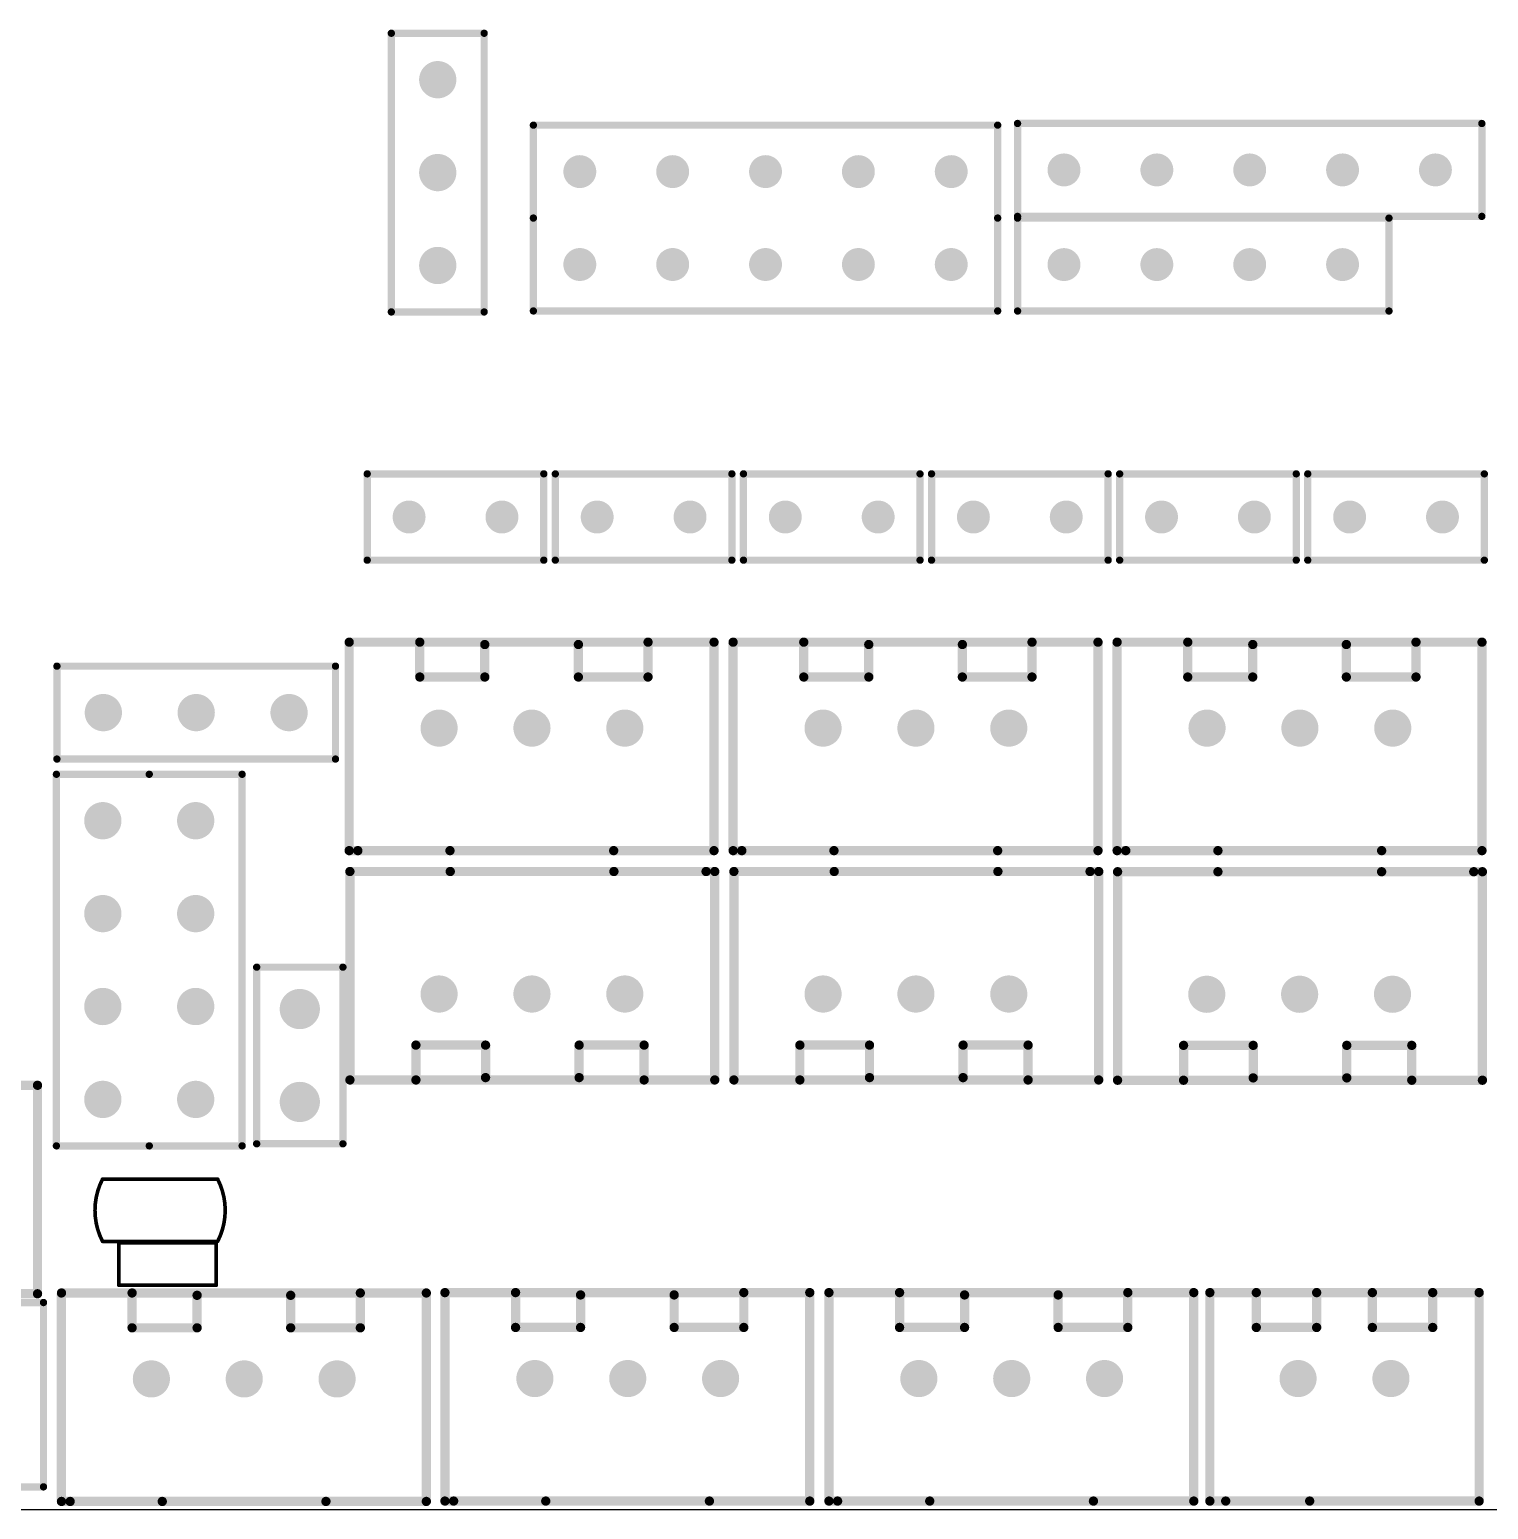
# Model space of a CAD drawing. Header units: millimetres. Extents: x 11 to 186, y 22 to 124.
# Drawn here: x 76.72 to 116.63, y 28.95 to 69.41 of the extents above; entities that cross this region are included whole.
import ezdxf

# ---------------------------------------------------------------- set-up
doc = ezdxf.new("R2010")
doc.units = ezdxf.units.MM
for name, color, linetype in [('KeepOutLayer', 6, 'Continuous'), ('PadHoleLayer', 156, 'Continuous'), ('TopOverlay', 2, 'Continuous')]:
    doc.layers.add(name, color=color, linetype=linetype)

msp = doc.modelspace()

# ---------------------------------------------------------------- linework, layer by layer
at = {"layer": 'KeepOutLayer'}
msp.add_line((17.351, 28.948), (166.624, 28.948), dxfattribs=at)
at = {"layer": 'PadHoleLayer'}
for points, const_width in [([(87.887, 67.784, 1), (87.887, 68.294, 1)], 0.51), ([(87.887, 65.244, 1), (87.887, 65.754, 1)], 0.51), ([(91.548, 65.526, 1), (91.998, 65.526, 1)], 0.45), ([(94.088, 65.526, 1), (94.538, 65.526, 1)], 0.45), ([(96.628, 65.526, 1), (97.078, 65.526, 1)], 0.45), ([(99.168, 65.526, 1), (99.618, 65.526, 1)], 0.45), ([(101.708, 65.526, 1), (102.158, 65.526, 1)], 0.45), ([(105.242, 65.572, 1), (104.792, 65.572, 1)], 0.45), ([(107.782, 65.572, 1), (107.332, 65.572, 1)], 0.45), ([(110.322, 65.572, 1), (109.872, 65.572, 1)], 0.45), ([(112.862, 65.572, 1), (112.412, 65.572, 1)], 0.45), ([(115.402, 65.572, 1), (114.952, 65.572, 1)], 0.45), ([(87.887, 62.704, 1), (87.887, 63.214, 1)], 0.51), ([(91.548, 62.986, 1), (91.998, 62.986, 1)], 0.45), ([(94.088, 62.986, 1), (94.538, 62.986, 1)], 0.45), ([(96.628, 62.986, 1), (97.078, 62.986, 1)], 0.45), ([(99.168, 62.986, 1), (99.618, 62.986, 1)], 0.45), ([(101.708, 62.986, 1), (102.158, 62.986, 1)], 0.45), ([(104.792, 62.984, 1), (105.242, 62.984, 1)], 0.45), ([(107.332, 62.984, 1), (107.782, 62.984, 1)], 0.45), ([(109.872, 62.984, 1), (110.322, 62.984, 1)], 0.45), ([(112.412, 62.984, 1), (112.862, 62.984, 1)], 0.45), ([(86.878, 56.082, 1), (87.328, 56.082, 1)], 0.45), ([(89.418, 56.082, 1), (89.868, 56.082, 1)], 0.45), ([(92.023, 56.082, 1), (92.473, 56.082, 1)], 0.45), ([(94.563, 56.082, 1), (95.013, 56.082, 1)], 0.45), ([(97.169, 56.082, 1), (97.619, 56.082, 1)], 0.45), ([(99.709, 56.082, 1), (100.159, 56.082, 1)], 0.45), ([(102.314, 56.082, 1), (102.764, 56.082, 1)], 0.45), ([(104.854, 56.082, 1), (105.304, 56.082, 1)], 0.45), ([(107.46, 56.082, 1), (107.91, 56.082, 1)], 0.45), ([(110, 56.082, 1), (110.45, 56.082, 1)], 0.45), ([(112.605, 56.082, 1), (113.055, 56.082, 1)], 0.45), ([(115.145, 56.082, 1), (115.595, 56.082, 1)], 0.45), ([(78.485, 50.734, 1), (78.995, 50.734, 1)], 0.51), ([(81.025, 50.734, 1), (81.535, 50.734, 1)], 0.51), ([(83.565, 50.734, 1), (84.075, 50.734, 1)], 0.51), ([(87.67, 50.31, 1), (88.178, 50.31, 1)], 0.508), ([(90.21, 50.31, 1), (90.718, 50.31, 1)], 0.508), ([(92.75, 50.31, 1), (93.258, 50.31, 1)], 0.508), ([(98.173, 50.31, 1), (98.681, 50.31, 1)], 0.508), ([(100.713, 50.31, 1), (101.221, 50.31, 1)], 0.508), ([(103.253, 50.31, 1), (103.761, 50.31, 1)], 0.508), ([(108.676, 50.31, 1), (109.184, 50.31, 1)], 0.508), ([(111.216, 50.31, 1), (111.724, 50.31, 1)], 0.508), ([(113.756, 50.31, 1), (114.264, 50.31, 1)], 0.508), ([(78.726, 48.033, 1), (78.726, 47.523, 1)], 0.51), ([(81.266, 48.033, 1), (81.266, 47.523, 1)], 0.51), ([(78.726, 45.493, 1), (78.726, 44.983, 1)], 0.51), ([(81.266, 45.493, 1), (81.266, 44.983, 1)], 0.51), ([(88.178, 43.04, 1), (87.67, 43.04, 1)], 0.508), ([(90.718, 43.04, 1), (90.21, 43.04, 1)], 0.508), ([(93.258, 43.04, 1), (92.75, 43.04, 1)], 0.508), ([(98.681, 43.04, 1), (98.173, 43.04, 1)], 0.508), ([(101.221, 43.04, 1), (100.713, 43.04, 1)], 0.508), ([(103.761, 43.04, 1), (103.253, 43.04, 1)], 0.508), ([(109.177, 43.033, 1), (108.669, 43.033, 1)], 0.508), ([(111.717, 43.033, 1), (111.209, 43.033, 1)], 0.508), ([(114.257, 43.033, 1), (113.749, 43.033, 1)], 0.508), ([(78.726, 42.953, 1), (78.726, 42.443, 1)], 0.51), ([(81.266, 42.953, 1), (81.266, 42.443, 1)], 0.51), ([(84.114, 42.904, 1), (84.114, 42.354, 1)], 0.55), ([(78.726, 40.413, 1), (78.726, 39.903, 1)], 0.51), ([(81.266, 40.413, 1), (81.266, 39.903, 1)], 0.51), ([(84.114, 40.364, 1), (84.114, 39.814, 1)], 0.55), ([(79.8, 32.516, 1), (80.308, 32.516, 1)], 0.508), ([(82.34, 32.516, 1), (82.848, 32.516, 1)], 0.508), ([(84.88, 32.516, 1), (85.388, 32.516, 1)], 0.508), ([(90.29, 32.526, 1), (90.798, 32.526, 1)], 0.508), ([(92.83, 32.526, 1), (93.338, 32.526, 1)], 0.508), ([(95.37, 32.526, 1), (95.878, 32.526, 1)], 0.508), ([(100.793, 32.526, 1), (101.301, 32.526, 1)], 0.508), ([(103.333, 32.526, 1), (103.841, 32.526, 1)], 0.508), ([(105.873, 32.526, 1), (106.381, 32.526, 1)], 0.508), ([(111.166, 32.526, 1), (111.674, 32.526, 1)], 0.508), ([(113.706, 32.526, 1), (114.214, 32.526, 1)], 0.508)]:
    msp.add_lwpolyline(points, format="xyb", close=True, dxfattribs=dict(at, const_width=const_width))
at = {"layer": 'TopOverlay'}
for points, const_width in [([(86.617, 69.309), (89.157, 69.309)], 0.2), ([(86.617, 61.689), (86.617, 69.309)], 0.2), ([(89.157, 61.689), (89.157, 69.309)], 0.2), ([(90.503, 64.256), (90.503, 66.796)], 0.2), ([(90.503, 66.796), (103.203, 66.796)], 0.2), ([(103.203, 64.256), (103.203, 66.796)], 0.2), ([(103.747, 66.842), (116.447, 66.842)], 0.2), ([(103.747, 64.302), (103.747, 66.842)], 0.2), ([(116.447, 64.302), (116.447, 66.842)], 0.2), ([(90.503, 61.716), (90.503, 64.256)], 0.2), ([(103.203, 61.716), (103.203, 64.256)], 0.2), ([(103.747, 64.302), (116.447, 64.302)], 0.2), ([(103.747, 64.254), (113.907, 64.254)], 0.2), ([(103.747, 61.714), (103.747, 64.254)], 0.2), ([(113.907, 61.714), (113.907, 64.254)], 0.2), ([(86.617, 61.689), (89.157, 61.689)], 0.2), ([(90.503, 61.716), (103.203, 61.716)], 0.2), ([(103.747, 61.714), (113.907, 61.714)], 0.2), ([(85.958, 57.262), (90.788, 57.262)], 0.2), ([(85.958, 54.902), (85.958, 57.262)], 0.2), ([(90.788, 54.902), (90.788, 57.262)], 0.2), ([(91.103, 57.262), (95.933, 57.262)], 0.2), ([(91.103, 54.902), (91.103, 57.262)], 0.2), ([(95.933, 54.902), (95.933, 57.262)], 0.2), ([(96.249, 57.262), (101.079, 57.262)], 0.2), ([(96.249, 54.902), (96.249, 57.262)], 0.2), ([(101.079, 54.902), (101.079, 57.262)], 0.2), ([(101.394, 57.262), (106.224, 57.262)], 0.2), ([(101.394, 54.902), (101.394, 57.262)], 0.2), ([(106.224, 54.902), (106.224, 57.262)], 0.2), ([(106.54, 57.262), (111.37, 57.262)], 0.2), ([(106.54, 54.902), (106.54, 57.262)], 0.2), ([(111.37, 54.902), (111.37, 57.262)], 0.2), ([(111.685, 57.262), (116.515, 57.262)], 0.2), ([(111.685, 54.902), (111.685, 57.262)], 0.2), ([(116.515, 54.902), (116.515, 57.262)], 0.2), ([(85.958, 54.902), (90.788, 54.902)], 0.2), ([(91.103, 54.902), (95.933, 54.902)], 0.2), ([(96.249, 54.902), (101.079, 54.902)], 0.2), ([(101.394, 54.902), (106.224, 54.902)], 0.2), ([(106.54, 54.902), (111.37, 54.902)], 0.2), ([(111.685, 54.902), (116.515, 54.902)], 0.2), ([(85.464, 52.66), (95.444, 52.66)], 0.254), ([(85.464, 46.96), (85.464, 52.66)], 0.254), ([(87.396, 51.707), (87.396, 52.66)], 0.254), ([(89.174, 51.707), (89.174, 52.596)], 0.254), ([(91.734, 51.707), (91.734, 52.596)], 0.254), ([(93.639, 51.707), (93.639, 52.66)], 0.254), ([(95.444, 46.96), (95.444, 52.66)], 0.254), ([(95.967, 46.96), (95.967, 52.66)], 0.254), ([(95.967, 52.66), (105.947, 52.66)], 0.254), ([(97.899, 51.707), (97.899, 52.66)], 0.254), ([(99.677, 51.707), (99.677, 52.596)], 0.254), ([(102.237, 51.707), (102.237, 52.596)], 0.254), ([(104.142, 51.707), (104.142, 52.66)], 0.254), ([(105.947, 46.96), (105.947, 52.66)], 0.254), ([(106.47, 52.66), (116.45, 52.66)], 0.254), ([(106.47, 46.96), (106.47, 52.66)], 0.254), ([(108.402, 51.707), (108.402, 52.66)], 0.254), ([(110.18, 51.707), (110.18, 52.596)], 0.254), ([(112.74, 51.707), (112.74, 52.596)], 0.254), ([(114.645, 51.707), (114.645, 52.66)], 0.254), ([(116.45, 46.96), (116.45, 52.66)], 0.254), ([(77.47, 52.004), (85.09, 52.004)], 0.2), ([(77.47, 49.464), (77.47, 52.004)], 0.2), ([(85.09, 49.464), (85.09, 52.004)], 0.2), ([(87.396, 51.707), (89.174, 51.707)], 0.254), ([(91.734, 51.707), (93.639, 51.707)], 0.254), ([(97.899, 51.707), (99.677, 51.707)], 0.254), ([(102.237, 51.707), (104.142, 51.707)], 0.254), ([(108.402, 51.707), (110.18, 51.707)], 0.254), ([(112.74, 51.707), (114.645, 51.707)], 0.254), ([(77.47, 49.464), (85.09, 49.464)], 0.2), ([(77.456, 38.888), (77.456, 49.048)], 0.2), ([(77.456, 49.048), (79.996, 49.048)], 0.2), ([(79.996, 49.048), (82.536, 49.048)], 0.2), ([(82.536, 38.888), (82.536, 49.048)], 0.2), ([(85.464, 46.96), (88.222, 46.96)], 0.254), ([(85.702, 46.96), (92.699, 46.96)], 0.254), ([(92.699, 46.96), (95.444, 46.96)], 0.254), ([(95.967, 46.96), (98.725, 46.96)], 0.254), ([(96.205, 46.96), (103.202, 46.96)], 0.254), ([(103.202, 46.96), (105.947, 46.96)], 0.254), ([(106.47, 46.96), (109.228, 46.96)], 0.254), ([(106.708, 46.96), (113.705, 46.96)], 0.254), ([(113.705, 46.96), (116.45, 46.96)], 0.254), ([(85.484, 40.69), (85.484, 46.39)], 0.254), ([(85.484, 46.39), (88.229, 46.39)], 0.254), ([(88.229, 46.39), (95.227, 46.39)], 0.254), ([(92.707, 46.39), (95.464, 46.39)], 0.254), ([(95.464, 40.69), (95.464, 46.39)], 0.254), ([(95.987, 46.39), (98.732, 46.39)], 0.254), ([(95.987, 40.69), (95.987, 46.39)], 0.254), ([(98.732, 46.39), (105.73, 46.39)], 0.254), ([(103.21, 46.39), (105.967, 46.39)], 0.254), ([(105.967, 40.69), (105.967, 46.39)], 0.254), ([(106.483, 40.683), (106.483, 46.383)], 0.254), ([(106.483, 46.383), (109.228, 46.383)], 0.254), ([(109.228, 46.383), (116.225, 46.383)], 0.254), ([(113.705, 46.383), (116.463, 46.383)], 0.254), ([(116.463, 40.683), (116.463, 46.383)], 0.254), ([(82.934, 43.774), (85.294, 43.774)], 0.2), ([(82.934, 38.944), (82.934, 43.774)], 0.2), ([(85.294, 38.944), (85.294, 43.774)], 0.2), ([(87.289, 41.643), (89.194, 41.643)], 0.254), ([(87.289, 40.69), (87.289, 41.643)], 0.254), ([(89.194, 40.754), (89.194, 41.643)], 0.254), ([(91.754, 41.643), (93.532, 41.643)], 0.254), ([(91.754, 40.754), (91.754, 41.643)], 0.254), ([(93.532, 40.69), (93.532, 41.643)], 0.254), ([(97.792, 40.69), (97.792, 41.643)], 0.254), ([(97.792, 41.643), (99.697, 41.643)], 0.254), ([(99.697, 40.754), (99.697, 41.643)], 0.254), ([(102.257, 40.754), (102.257, 41.643)], 0.254), ([(102.257, 41.643), (104.035, 41.643)], 0.254), ([(104.035, 40.69), (104.035, 41.643)], 0.254), ([(108.288, 41.636), (110.193, 41.636)], 0.254), ([(108.288, 40.683), (108.288, 41.636)], 0.254), ([(110.193, 40.747), (110.193, 41.636)], 0.254), ([(112.753, 41.636), (114.531, 41.636)], 0.254), ([(112.753, 40.747), (112.753, 41.636)], 0.254), ([(114.531, 40.683), (114.531, 41.636)], 0.254), ([(69.573, 40.544), (76.939, 40.544)], 0.254), ([(76.939, 34.844), (76.939, 40.544)], 0.254), ([(85.484, 40.69), (95.464, 40.69)], 0.254), ([(95.987, 40.69), (105.967, 40.69)], 0.254), ([(106.483, 40.683), (116.463, 40.683)], 0.254), ([(77.456, 38.888), (79.996, 38.888)], 0.2), ([(79.996, 38.888), (82.536, 38.888)], 0.2), ([(82.934, 38.944), (85.294, 38.944)], 0.2), ([(78.717, 37.977), (81.867, 37.977)], 0.1), ([(78.717, 36.277), (81.842, 36.277)], 0.1), ([(79.162, 36.238), (81.829, 36.238)], 0.1), ([(79.162, 35.078), (79.162, 36.238)], 0.1), ([(81.829, 35.078), (81.829, 36.238)], 0.1), ([(70.006, 34.844), (76.939, 34.844)], 0.254), ([(77.594, 29.166), (77.594, 34.866)], 0.254), ([(77.594, 34.866), (87.574, 34.866)], 0.254), ([(79.162, 35.078), (80.94, 35.078)], 0.1), ([(79.526, 33.913), (79.526, 34.866)], 0.254), ([(80.945, 35.078), (81.829, 35.078)], 0.1), ([(81.304, 33.913), (81.304, 34.802)], 0.254), ([(83.864, 33.913), (83.864, 34.802)], 0.254), ([(85.769, 33.913), (85.769, 34.866)], 0.254), ([(87.574, 29.166), (87.574, 34.866)], 0.254), ([(88.084, 34.876), (98.064, 34.876)], 0.254), ([(88.084, 29.176), (88.084, 34.876)], 0.254), ([(90.016, 33.923), (90.016, 34.876)], 0.254), ([(91.794, 33.923), (91.794, 34.812)], 0.254), ([(94.354, 33.923), (94.354, 34.812)], 0.254), ([(96.259, 33.923), (96.259, 34.876)], 0.254), ([(98.064, 29.176), (98.064, 34.876)], 0.254), ([(98.587, 29.176), (98.587, 34.876)], 0.254), ([(98.587, 34.876), (108.567, 34.876)], 0.254), ([(100.519, 33.923), (100.519, 34.876)], 0.254), ([(102.297, 33.923), (102.297, 34.812)], 0.254), ([(104.857, 33.923), (104.857, 34.812)], 0.254), ([(106.762, 33.923), (106.762, 34.876)], 0.254), ([(108.567, 29.176), (108.567, 34.876)], 0.254), ([(109.007, 29.176), (109.007, 34.876)], 0.254), ([(109.007, 34.876), (116.373, 34.876)], 0.254), ([(110.277, 33.923), (110.277, 34.876)], 0.254), ([(111.928, 33.923), (111.928, 34.876)], 0.254), ([(113.452, 33.923), (113.452, 34.876)], 0.254), ([(115.103, 33.923), (115.103, 34.876)], 0.254), ([(116.373, 29.176), (116.373, 34.876)], 0.254), ([(69.483, 34.604), (77.103, 34.604)], 0.2), ([(77.103, 29.564), (77.103, 34.604)], 0.2), ([(79.526, 33.913), (81.304, 33.913)], 0.254), ([(83.864, 33.913), (85.769, 33.913)], 0.254), ([(90.016, 33.923), (91.794, 33.923)], 0.254), ([(94.354, 33.923), (96.259, 33.923)], 0.254), ([(100.519, 33.923), (102.297, 33.923)], 0.254), ([(104.857, 33.923), (106.762, 33.923)], 0.254), ([(110.277, 33.923), (111.928, 33.923)], 0.254), ([(113.452, 33.923), (115.103, 33.923)], 0.254), ([(69.483, 29.564), (77.103, 29.564)], 0.2), ([(77.594, 29.166), (80.352, 29.166)], 0.254), ([(77.832, 29.166), (84.829, 29.166)], 0.254), ([(84.829, 29.166), (87.574, 29.166)], 0.254), ([(88.084, 29.176), (90.841, 29.176)], 0.254), ([(88.321, 29.176), (95.319, 29.176)], 0.254), ([(95.319, 29.176), (98.064, 29.176)], 0.254), ([(98.587, 29.176), (101.345, 29.176)], 0.254), ([(98.825, 29.176), (105.822, 29.176)], 0.254), ([(105.822, 29.176), (108.567, 29.176)], 0.254), ([(109.007, 29.176), (111.738, 29.176)], 0.254), ([(109.44, 29.176), (116.373, 29.176)], 0.254)]:
    msp.add_lwpolyline(points, dxfattribs=dict(at, const_width=const_width))
for points, const_width in [([(86.617, 69.259, 1), (86.617, 69.359, 1)], 0.1), ([(86.617, 69.259, 1), (86.617, 69.359, 1)], 0.1), ([(89.157, 69.259, 1), (89.157, 69.359, 1)], 0.1), ([(89.157, 69.259, 1), (89.157, 69.359, 1)], 0.1), ([(90.453, 66.796, 1), (90.553, 66.796, 1)], 0.1), ([(90.453, 66.796, 1), (90.553, 66.796, 1)], 0.1), ([(103.153, 66.796, 1), (103.253, 66.796, 1)], 0.1), ([(103.153, 66.796, 1), (103.253, 66.796, 1)], 0.1), ([(103.797, 66.842, 1), (103.697, 66.842, 1)], 0.1), ([(103.797, 66.842, 1), (103.697, 66.842, 1)], 0.1), ([(116.497, 66.842, 1), (116.397, 66.842, 1)], 0.1), ([(116.497, 66.842, 1), (116.397, 66.842, 1)], 0.1), ([(90.453, 64.256, 1), (90.553, 64.256, 1)], 0.1), ([(90.453, 64.256, 1), (90.553, 64.256, 1)], 0.1), ([(103.153, 64.256, 1), (103.253, 64.256, 1)], 0.1), ([(103.153, 64.256, 1), (103.253, 64.256, 1)], 0.1), ([(103.797, 64.302, 1), (103.697, 64.302, 1)], 0.1), ([(103.797, 64.302, 1), (103.697, 64.302, 1)], 0.1), ([(103.697, 64.254, 1), (103.797, 64.254, 1)], 0.1), ([(103.697, 64.254, 1), (103.797, 64.254, 1)], 0.1), ([(113.857, 64.254, 1), (113.957, 64.254, 1)], 0.1), ([(113.857, 64.254, 1), (113.957, 64.254, 1)], 0.1), ([(116.497, 64.302, 1), (116.397, 64.302, 1)], 0.1), ([(116.497, 64.302, 1), (116.397, 64.302, 1)], 0.1), ([(86.617, 61.639, 1), (86.617, 61.739, 1)], 0.1), ([(86.617, 61.639, 1), (86.617, 61.739, 1)], 0.1), ([(89.157, 61.639, 1), (89.157, 61.739, 1)], 0.1), ([(89.157, 61.639, 1), (89.157, 61.739, 1)], 0.1), ([(90.453, 61.716, 1), (90.553, 61.716, 1)], 0.1), ([(90.453, 61.716, 1), (90.553, 61.716, 1)], 0.1), ([(103.153, 61.716, 1), (103.253, 61.716, 1)], 0.1), ([(103.153, 61.716, 1), (103.253, 61.716, 1)], 0.1), ([(103.697, 61.714, 1), (103.797, 61.714, 1)], 0.1), ([(103.697, 61.714, 1), (103.797, 61.714, 1)], 0.1), ([(113.857, 61.714, 1), (113.957, 61.714, 1)], 0.1), ([(113.857, 61.714, 1), (113.957, 61.714, 1)], 0.1), ([(85.908, 57.262, 1), (86.008, 57.262, 1)], 0.1), ([(85.908, 57.262, 1), (86.008, 57.262, 1)], 0.1), ([(90.738, 57.262, 1), (90.838, 57.262, 1)], 0.1), ([(90.738, 57.262, 1), (90.838, 57.262, 1)], 0.1), ([(91.053, 57.262, 1), (91.153, 57.262, 1)], 0.1), ([(91.053, 57.262, 1), (91.153, 57.262, 1)], 0.1), ([(95.883, 57.262, 1), (95.983, 57.262, 1)], 0.1), ([(95.883, 57.262, 1), (95.983, 57.262, 1)], 0.1), ([(96.199, 57.262, 1), (96.299, 57.262, 1)], 0.1), ([(96.199, 57.262, 1), (96.299, 57.262, 1)], 0.1), ([(101.029, 57.262, 1), (101.129, 57.262, 1)], 0.1), ([(101.029, 57.262, 1), (101.129, 57.262, 1)], 0.1), ([(101.344, 57.262, 1), (101.444, 57.262, 1)], 0.1), ([(101.344, 57.262, 1), (101.444, 57.262, 1)], 0.1), ([(106.174, 57.262, 1), (106.274, 57.262, 1)], 0.1), ([(106.174, 57.262, 1), (106.274, 57.262, 1)], 0.1), ([(106.49, 57.262, 1), (106.59, 57.262, 1)], 0.1), ([(106.49, 57.262, 1), (106.59, 57.262, 1)], 0.1), ([(111.32, 57.262, 1), (111.42, 57.262, 1)], 0.1), ([(111.32, 57.262, 1), (111.42, 57.262, 1)], 0.1), ([(111.635, 57.262, 1), (111.735, 57.262, 1)], 0.1), ([(111.635, 57.262, 1), (111.735, 57.262, 1)], 0.1), ([(116.465, 57.262, 1), (116.565, 57.262, 1)], 0.1), ([(116.465, 57.262, 1), (116.565, 57.262, 1)], 0.1), ([(85.908, 54.902, 1), (86.008, 54.902, 1)], 0.1), ([(85.908, 54.902, 1), (86.008, 54.902, 1)], 0.1), ([(90.738, 54.902, 1), (90.838, 54.902, 1)], 0.1), ([(90.738, 54.902, 1), (90.838, 54.902, 1)], 0.1), ([(91.053, 54.902, 1), (91.153, 54.902, 1)], 0.1), ([(91.053, 54.902, 1), (91.153, 54.902, 1)], 0.1), ([(95.883, 54.902, 1), (95.983, 54.902, 1)], 0.1), ([(95.883, 54.902, 1), (95.983, 54.902, 1)], 0.1), ([(96.199, 54.902, 1), (96.299, 54.902, 1)], 0.1), ([(96.199, 54.902, 1), (96.299, 54.902, 1)], 0.1), ([(101.029, 54.902, 1), (101.129, 54.902, 1)], 0.1), ([(101.029, 54.902, 1), (101.129, 54.902, 1)], 0.1), ([(101.344, 54.902, 1), (101.444, 54.902, 1)], 0.1), ([(101.344, 54.902, 1), (101.444, 54.902, 1)], 0.1), ([(106.174, 54.902, 1), (106.274, 54.902, 1)], 0.1), ([(106.174, 54.902, 1), (106.274, 54.902, 1)], 0.1), ([(106.49, 54.902, 1), (106.59, 54.902, 1)], 0.1), ([(106.49, 54.902, 1), (106.59, 54.902, 1)], 0.1), ([(111.32, 54.902, 1), (111.42, 54.902, 1)], 0.1), ([(111.32, 54.902, 1), (111.42, 54.902, 1)], 0.1), ([(111.635, 54.902, 1), (111.735, 54.902, 1)], 0.1), ([(111.635, 54.902, 1), (111.735, 54.902, 1)], 0.1), ([(116.465, 54.902, 1), (116.565, 54.902, 1)], 0.1), ([(116.465, 54.902, 1), (116.565, 54.902, 1)], 0.1), ([(85.401, 52.66, 1), (85.528, 52.66, 1)], 0.127), ([(85.401, 52.66, 1), (85.528, 52.66, 1)], 0.127), ([(87.333, 52.66, 1), (87.46, 52.66, 1)], 0.127), ([(89.111, 52.596, 1), (89.238, 52.596, 1)], 0.127), ([(91.671, 52.596, 1), (91.798, 52.596, 1)], 0.127), ([(93.576, 52.66, 1), (93.703, 52.66, 1)], 0.127), ([(95.381, 52.66, 1), (95.508, 52.66, 1)], 0.127), ([(95.381, 52.66, 1), (95.508, 52.66, 1)], 0.127), ([(95.904, 52.66, 1), (96.031, 52.66, 1)], 0.127), ([(95.904, 52.66, 1), (96.031, 52.66, 1)], 0.127), ([(97.836, 52.66, 1), (97.963, 52.66, 1)], 0.127), ([(99.614, 52.596, 1), (99.741, 52.596, 1)], 0.127), ([(102.174, 52.596, 1), (102.301, 52.596, 1)], 0.127), ([(104.079, 52.66, 1), (104.206, 52.66, 1)], 0.127), ([(105.884, 52.66, 1), (106.011, 52.66, 1)], 0.127), ([(105.884, 52.66, 1), (106.011, 52.66, 1)], 0.127), ([(106.407, 52.66, 1), (106.534, 52.66, 1)], 0.127), ([(106.407, 52.66, 1), (106.534, 52.66, 1)], 0.127), ([(108.339, 52.66, 1), (108.466, 52.66, 1)], 0.127), ([(110.117, 52.596, 1), (110.244, 52.596, 1)], 0.127), ([(112.677, 52.596, 1), (112.804, 52.596, 1)], 0.127), ([(114.582, 52.66, 1), (114.709, 52.66, 1)], 0.127), ([(116.387, 52.66, 1), (116.514, 52.66, 1)], 0.127), ([(116.387, 52.66, 1), (116.514, 52.66, 1)], 0.127), ([(77.42, 52.004, 1), (77.52, 52.004, 1)], 0.1), ([(77.42, 52.004, 1), (77.52, 52.004, 1)], 0.1), ([(85.04, 52.004, 1), (85.14, 52.004, 1)], 0.1), ([(85.04, 52.004, 1), (85.14, 52.004, 1)], 0.1), ([(87.333, 51.707, 1), (87.46, 51.707, 1)], 0.127), ([(87.333, 51.707, 1), (87.46, 51.707, 1)], 0.127), ([(89.111, 51.707, 1), (89.238, 51.707, 1)], 0.127), ([(89.111, 51.707, 1), (89.238, 51.707, 1)], 0.127), ([(91.671, 51.707, 1), (91.798, 51.707, 1)], 0.127), ([(91.671, 51.707, 1), (91.798, 51.707, 1)], 0.127), ([(93.576, 51.707, 1), (93.703, 51.707, 1)], 0.127), ([(93.576, 51.707, 1), (93.703, 51.707, 1)], 0.127), ([(97.836, 51.707, 1), (97.963, 51.707, 1)], 0.127), ([(97.836, 51.707, 1), (97.963, 51.707, 1)], 0.127), ([(99.614, 51.707, 1), (99.741, 51.707, 1)], 0.127), ([(99.614, 51.707, 1), (99.741, 51.707, 1)], 0.127), ([(102.174, 51.707, 1), (102.301, 51.707, 1)], 0.127), ([(102.174, 51.707, 1), (102.301, 51.707, 1)], 0.127), ([(104.079, 51.707, 1), (104.206, 51.707, 1)], 0.127), ([(104.079, 51.707, 1), (104.206, 51.707, 1)], 0.127), ([(108.339, 51.707, 1), (108.466, 51.707, 1)], 0.127), ([(108.339, 51.707, 1), (108.466, 51.707, 1)], 0.127), ([(110.117, 51.707, 1), (110.244, 51.707, 1)], 0.127), ([(110.117, 51.707, 1), (110.244, 51.707, 1)], 0.127), ([(112.677, 51.707, 1), (112.804, 51.707, 1)], 0.127), ([(112.677, 51.707, 1), (112.804, 51.707, 1)], 0.127), ([(114.582, 51.707, 1), (114.709, 51.707, 1)], 0.127), ([(114.582, 51.707, 1), (114.709, 51.707, 1)], 0.127), ([(77.42, 49.464, 1), (77.52, 49.464, 1)], 0.1), ([(77.42, 49.464, 1), (77.52, 49.464, 1)], 0.1), ([(85.04, 49.464, 1), (85.14, 49.464, 1)], 0.1), ([(85.04, 49.464, 1), (85.14, 49.464, 1)], 0.1), ([(77.456, 49.098, 1), (77.456, 48.998, 1)], 0.1), ([(77.456, 49.098, 1), (77.456, 48.998, 1)], 0.1), ([(79.996, 49.098, 1), (79.996, 48.998, 1)], 0.1), ([(79.996, 49.098, 1), (79.996, 48.998, 1)], 0.1), ([(82.536, 49.098, 1), (82.536, 48.998, 1)], 0.1), ([(82.536, 49.098, 1), (82.536, 48.998, 1)], 0.1), ([(85.401, 46.96, 1), (85.528, 46.96, 1)], 0.127), ([(85.401, 46.96, 1), (85.528, 46.96, 1)], 0.127), ([(85.638, 46.96, 1), (85.765, 46.96, 1)], 0.127), ([(88.158, 46.96, 1), (88.285, 46.96, 1)], 0.127), ([(92.636, 46.96, 1), (92.763, 46.96, 1)], 0.127), ([(92.636, 46.96, 1), (92.763, 46.96, 1)], 0.127), ([(95.381, 46.96, 1), (95.508, 46.96, 1)], 0.127), ([(95.381, 46.96, 1), (95.508, 46.96, 1)], 0.127), ([(95.904, 46.96, 1), (96.031, 46.96, 1)], 0.127), ([(95.904, 46.96, 1), (96.031, 46.96, 1)], 0.127), ([(96.141, 46.96, 1), (96.268, 46.96, 1)], 0.127), ([(98.661, 46.96, 1), (98.788, 46.96, 1)], 0.127), ([(103.139, 46.96, 1), (103.266, 46.96, 1)], 0.127), ([(103.139, 46.96, 1), (103.266, 46.96, 1)], 0.127), ([(105.884, 46.96, 1), (106.011, 46.96, 1)], 0.127), ([(105.884, 46.96, 1), (106.011, 46.96, 1)], 0.127), ([(106.407, 46.96, 1), (106.534, 46.96, 1)], 0.127), ([(106.407, 46.96, 1), (106.534, 46.96, 1)], 0.127), ([(106.644, 46.96, 1), (106.771, 46.96, 1)], 0.127), ([(109.164, 46.96, 1), (109.291, 46.96, 1)], 0.127), ([(113.642, 46.96, 1), (113.769, 46.96, 1)], 0.127), ([(113.642, 46.96, 1), (113.769, 46.96, 1)], 0.127), ([(116.387, 46.96, 1), (116.514, 46.96, 1)], 0.127), ([(116.387, 46.96, 1), (116.514, 46.96, 1)], 0.127), ([(85.548, 46.39, 1), (85.421, 46.39, 1)], 0.127), ([(85.548, 46.39, 1), (85.421, 46.39, 1)], 0.127), ([(88.293, 46.39, 1), (88.166, 46.39, 1)], 0.127), ([(88.293, 46.39, 1), (88.166, 46.39, 1)], 0.127), ([(92.77, 46.39, 1), (92.643, 46.39, 1)], 0.127), ([(95.29, 46.39, 1), (95.163, 46.39, 1)], 0.127), ([(95.528, 46.39, 1), (95.401, 46.39, 1)], 0.127), ([(95.528, 46.39, 1), (95.401, 46.39, 1)], 0.127), ([(96.051, 46.39, 1), (95.924, 46.39, 1)], 0.127), ([(96.051, 46.39, 1), (95.924, 46.39, 1)], 0.127), ([(98.795, 46.39, 1), (98.668, 46.39, 1)], 0.127), ([(98.795, 46.39, 1), (98.668, 46.39, 1)], 0.127), ([(103.273, 46.39, 1), (103.146, 46.39, 1)], 0.127), ([(105.793, 46.39, 1), (105.666, 46.39, 1)], 0.127), ([(106.031, 46.39, 1), (105.904, 46.39, 1)], 0.127), ([(106.031, 46.39, 1), (105.904, 46.39, 1)], 0.127), ([(106.546, 46.383, 1), (106.419, 46.383, 1)], 0.127), ([(106.546, 46.383, 1), (106.419, 46.383, 1)], 0.127), ([(109.291, 46.383, 1), (109.164, 46.383, 1)], 0.127), ([(109.291, 46.383, 1), (109.164, 46.383, 1)], 0.127), ([(113.769, 46.383, 1), (113.642, 46.383, 1)], 0.127), ([(116.289, 46.383, 1), (116.162, 46.383, 1)], 0.127), ([(116.526, 46.383, 1), (116.399, 46.383, 1)], 0.127), ([(116.526, 46.383, 1), (116.399, 46.383, 1)], 0.127), ([(82.934, 43.824, 1), (82.934, 43.724, 1)], 0.1), ([(82.934, 43.824, 1), (82.934, 43.724, 1)], 0.1), ([(85.294, 43.824, 1), (85.294, 43.724, 1)], 0.1), ([(85.294, 43.824, 1), (85.294, 43.724, 1)], 0.1), ([(87.353, 41.643, 1), (87.226, 41.643, 1)], 0.127), ([(87.353, 41.643, 1), (87.226, 41.643, 1)], 0.127), ([(89.258, 41.643, 1), (89.131, 41.643, 1)], 0.127), ([(89.258, 41.643, 1), (89.131, 41.643, 1)], 0.127), ([(91.818, 41.643, 1), (91.691, 41.643, 1)], 0.127), ([(91.818, 41.643, 1), (91.691, 41.643, 1)], 0.127), ([(93.596, 41.643, 1), (93.469, 41.643, 1)], 0.127), ([(93.596, 41.643, 1), (93.469, 41.643, 1)], 0.127), ([(97.856, 41.643, 1), (97.729, 41.643, 1)], 0.127), ([(97.856, 41.643, 1), (97.729, 41.643, 1)], 0.127), ([(99.761, 41.643, 1), (99.634, 41.643, 1)], 0.127), ([(99.761, 41.643, 1), (99.634, 41.643, 1)], 0.127), ([(102.321, 41.643, 1), (102.194, 41.643, 1)], 0.127), ([(102.321, 41.643, 1), (102.194, 41.643, 1)], 0.127), ([(104.099, 41.643, 1), (103.972, 41.643, 1)], 0.127), ([(104.099, 41.643, 1), (103.972, 41.643, 1)], 0.127), ([(108.351, 41.636, 1), (108.224, 41.636, 1)], 0.127), ([(108.351, 41.636, 1), (108.224, 41.636, 1)], 0.127), ([(110.256, 41.636, 1), (110.129, 41.636, 1)], 0.127), ([(110.256, 41.636, 1), (110.129, 41.636, 1)], 0.127), ([(112.816, 41.636, 1), (112.689, 41.636, 1)], 0.127), ([(112.816, 41.636, 1), (112.689, 41.636, 1)], 0.127), ([(114.594, 41.636, 1), (114.467, 41.636, 1)], 0.127), ([(114.594, 41.636, 1), (114.467, 41.636, 1)], 0.127), ([(89.258, 40.754, 1), (89.131, 40.754, 1)], 0.127), ([(91.818, 40.754, 1), (91.691, 40.754, 1)], 0.127), ([(99.761, 40.754, 1), (99.634, 40.754, 1)], 0.127), ([(102.321, 40.754, 1), (102.194, 40.754, 1)], 0.127), ([(110.256, 40.747, 1), (110.129, 40.747, 1)], 0.127), ([(112.816, 40.747, 1), (112.689, 40.747, 1)], 0.127), ([(76.876, 40.544, 1), (77.003, 40.544, 1)], 0.127), ([(76.876, 40.544, 1), (77.003, 40.544, 1)], 0.127), ([(85.548, 40.69, 1), (85.421, 40.69, 1)], 0.127), ([(85.548, 40.69, 1), (85.421, 40.69, 1)], 0.127), ([(87.353, 40.69, 1), (87.226, 40.69, 1)], 0.127), ([(93.596, 40.69, 1), (93.469, 40.69, 1)], 0.127), ([(95.528, 40.69, 1), (95.401, 40.69, 1)], 0.127), ([(95.528, 40.69, 1), (95.401, 40.69, 1)], 0.127), ([(96.051, 40.69, 1), (95.924, 40.69, 1)], 0.127), ([(96.051, 40.69, 1), (95.924, 40.69, 1)], 0.127), ([(97.856, 40.69, 1), (97.729, 40.69, 1)], 0.127), ([(104.099, 40.69, 1), (103.972, 40.69, 1)], 0.127), ([(106.031, 40.69, 1), (105.904, 40.69, 1)], 0.127), ([(106.031, 40.69, 1), (105.904, 40.69, 1)], 0.127), ([(106.546, 40.683, 1), (106.419, 40.683, 1)], 0.127), ([(106.546, 40.683, 1), (106.419, 40.683, 1)], 0.127), ([(108.351, 40.683, 1), (108.224, 40.683, 1)], 0.127), ([(114.594, 40.683, 1), (114.467, 40.683, 1)], 0.127), ([(116.526, 40.683, 1), (116.399, 40.683, 1)], 0.127), ([(116.526, 40.683, 1), (116.399, 40.683, 1)], 0.127), ([(77.456, 38.938, 1), (77.456, 38.838, 1)], 0.1), ([(77.456, 38.938, 1), (77.456, 38.838, 1)], 0.1), ([(79.996, 38.938, 1), (79.996, 38.838, 1)], 0.1), ([(79.996, 38.938, 1), (79.996, 38.838, 1)], 0.1), ([(82.536, 38.938, 1), (82.536, 38.838, 1)], 0.1), ([(82.536, 38.938, 1), (82.536, 38.838, 1)], 0.1), ([(82.934, 38.994, 1), (82.934, 38.894, 1)], 0.1), ([(82.934, 38.994, 1), (82.934, 38.894, 1)], 0.1), ([(85.294, 38.994, 1), (85.294, 38.894, 1)], 0.1), ([(85.294, 38.994, 1), (85.294, 38.894, 1)], 0.1), ([(78.692, 37.977, 1), (78.742, 37.977, 1)], 0.05), ([(78.692, 37.977, 1), (78.742, 37.977, 1)], 0.05), ([(81.842, 37.977, 1), (81.892, 37.977, 1)], 0.05), ([(81.842, 37.977, 1), (81.892, 37.977, 1)], 0.05), ([(78.692, 36.277, 1), (78.742, 36.277, 1)], 0.05), ([(78.692, 36.277, 1), (78.742, 36.277, 1)], 0.05), ([(79.187, 36.238, 1), (79.137, 36.238, 1)], 0.05), ([(79.187, 36.238, 1), (79.137, 36.238, 1)], 0.05), ([(81.854, 36.238, 1), (81.804, 36.238, 1)], 0.05), ([(81.854, 36.238, 1), (81.804, 36.238, 1)], 0.05), ([(81.817, 36.277, 1), (81.867, 36.277, 1)], 0.05), ([(81.842, 36.277, 1), (81.892, 36.277, 1)], 0.05), ([(76.876, 34.844, 1), (77.003, 34.844, 1)], 0.127), ([(76.876, 34.844, 1), (77.003, 34.844, 1)], 0.127), ([(77.531, 34.866, 1), (77.658, 34.866, 1)], 0.127), ([(77.531, 34.866, 1), (77.658, 34.866, 1)], 0.127), ([(79.187, 35.078, 1), (79.137, 35.078, 1)], 0.05), ([(79.187, 35.078, 1), (79.137, 35.078, 1)], 0.05), ([(79.463, 34.866, 1), (79.59, 34.866, 1)], 0.127), ([(80.965, 35.078, 1), (80.915, 35.078, 1)], 0.05), ([(80.97, 35.078, 1), (80.92, 35.078, 1)], 0.05), ([(81.241, 34.802, 1), (81.368, 34.802, 1)], 0.127), ([(81.854, 35.078, 1), (81.804, 35.078, 1)], 0.05), ([(81.854, 35.078, 1), (81.804, 35.078, 1)], 0.05), ([(83.801, 34.802, 1), (83.928, 34.802, 1)], 0.127), ([(85.706, 34.866, 1), (85.833, 34.866, 1)], 0.127), ([(87.511, 34.866, 1), (87.638, 34.866, 1)], 0.127), ([(87.511, 34.866, 1), (87.638, 34.866, 1)], 0.127), ([(88.02, 34.876, 1), (88.147, 34.876, 1)], 0.127), ([(88.02, 34.876, 1), (88.147, 34.876, 1)], 0.127), ([(89.952, 34.876, 1), (90.079, 34.876, 1)], 0.127), ([(91.73, 34.812, 1), (91.857, 34.812, 1)], 0.127), ([(94.29, 34.812, 1), (94.417, 34.812, 1)], 0.127), ([(96.195, 34.876, 1), (96.322, 34.876, 1)], 0.127), ([(98, 34.876, 1), (98.127, 34.876, 1)], 0.127), ([(98, 34.876, 1), (98.127, 34.876, 1)], 0.127), ([(98.524, 34.876, 1), (98.651, 34.876, 1)], 0.127), ([(98.524, 34.876, 1), (98.651, 34.876, 1)], 0.127), ([(100.456, 34.876, 1), (100.583, 34.876, 1)], 0.127), ([(102.234, 34.812, 1), (102.361, 34.812, 1)], 0.127), ([(104.794, 34.812, 1), (104.921, 34.812, 1)], 0.127), ([(106.699, 34.876, 1), (106.826, 34.876, 1)], 0.127), ([(108.504, 34.876, 1), (108.631, 34.876, 1)], 0.127), ([(108.504, 34.876, 1), (108.631, 34.876, 1)], 0.127), ([(108.944, 34.876, 1), (109.071, 34.876, 1)], 0.127), ([(108.944, 34.876, 1), (109.071, 34.876, 1)], 0.127), ([(110.214, 34.876, 1), (110.341, 34.876, 1)], 0.127), ([(111.865, 34.876, 1), (111.992, 34.876, 1)], 0.127), ([(113.389, 34.876, 1), (113.516, 34.876, 1)], 0.127), ([(115.04, 34.876, 1), (115.167, 34.876, 1)], 0.127), ([(116.31, 34.876, 1), (116.437, 34.876, 1)], 0.127), ([(116.31, 34.876, 1), (116.437, 34.876, 1)], 0.127), ([(77.153, 34.604, 1), (77.053, 34.604, 1)], 0.1), ([(77.153, 34.604, 1), (77.053, 34.604, 1)], 0.1), ([(79.463, 33.913, 1), (79.59, 33.913, 1)], 0.127), ([(79.463, 33.913, 1), (79.59, 33.913, 1)], 0.127), ([(81.241, 33.913, 1), (81.368, 33.913, 1)], 0.127), ([(81.241, 33.913, 1), (81.368, 33.913, 1)], 0.127), ([(83.801, 33.913, 1), (83.928, 33.913, 1)], 0.127), ([(83.801, 33.913, 1), (83.928, 33.913, 1)], 0.127), ([(85.706, 33.913, 1), (85.833, 33.913, 1)], 0.127), ([(85.706, 33.913, 1), (85.833, 33.913, 1)], 0.127), ([(89.952, 33.923, 1), (90.079, 33.923, 1)], 0.127), ([(89.952, 33.923, 1), (90.079, 33.923, 1)], 0.127), ([(91.73, 33.923, 1), (91.857, 33.923, 1)], 0.127), ([(91.73, 33.923, 1), (91.857, 33.923, 1)], 0.127), ([(94.29, 33.923, 1), (94.417, 33.923, 1)], 0.127), ([(94.29, 33.923, 1), (94.417, 33.923, 1)], 0.127), ([(96.195, 33.923, 1), (96.322, 33.923, 1)], 0.127), ([(96.195, 33.923, 1), (96.322, 33.923, 1)], 0.127), ([(100.456, 33.923, 1), (100.583, 33.923, 1)], 0.127), ([(100.456, 33.923, 1), (100.583, 33.923, 1)], 0.127), ([(102.234, 33.923, 1), (102.361, 33.923, 1)], 0.127), ([(102.234, 33.923, 1), (102.361, 33.923, 1)], 0.127), ([(104.794, 33.923, 1), (104.921, 33.923, 1)], 0.127), ([(104.794, 33.923, 1), (104.921, 33.923, 1)], 0.127), ([(106.699, 33.923, 1), (106.826, 33.923, 1)], 0.127), ([(106.699, 33.923, 1), (106.826, 33.923, 1)], 0.127), ([(110.214, 33.923, 1), (110.341, 33.923, 1)], 0.127), ([(110.214, 33.923, 1), (110.341, 33.923, 1)], 0.127), ([(111.865, 33.923, 1), (111.992, 33.923, 1)], 0.127), ([(111.865, 33.923, 1), (111.992, 33.923, 1)], 0.127), ([(113.389, 33.923, 1), (113.516, 33.923, 1)], 0.127), ([(113.389, 33.923, 1), (113.516, 33.923, 1)], 0.127), ([(115.04, 33.923, 1), (115.167, 33.923, 1)], 0.127), ([(115.04, 33.923, 1), (115.167, 33.923, 1)], 0.127), ([(77.153, 29.564, 1), (77.053, 29.564, 1)], 0.1), ([(77.153, 29.564, 1), (77.053, 29.564, 1)], 0.1), ([(77.531, 29.166, 1), (77.658, 29.166, 1)], 0.127), ([(77.531, 29.166, 1), (77.658, 29.166, 1)], 0.127), ([(77.768, 29.166, 1), (77.895, 29.166, 1)], 0.127), ([(80.288, 29.166, 1), (80.415, 29.166, 1)], 0.127), ([(84.766, 29.166, 1), (84.893, 29.166, 1)], 0.127), ([(84.766, 29.166, 1), (84.893, 29.166, 1)], 0.127), ([(87.511, 29.166, 1), (87.638, 29.166, 1)], 0.127), ([(87.511, 29.166, 1), (87.638, 29.166, 1)], 0.127), ([(88.02, 29.176, 1), (88.147, 29.176, 1)], 0.127), ([(88.02, 29.176, 1), (88.147, 29.176, 1)], 0.127), ([(88.258, 29.176, 1), (88.385, 29.176, 1)], 0.127), ([(90.778, 29.176, 1), (90.905, 29.176, 1)], 0.127), ([(95.255, 29.176, 1), (95.382, 29.176, 1)], 0.127), ([(95.255, 29.176, 1), (95.382, 29.176, 1)], 0.127), ([(98, 29.176, 1), (98.127, 29.176, 1)], 0.127), ([(98, 29.176, 1), (98.127, 29.176, 1)], 0.127), ([(98.524, 29.176, 1), (98.651, 29.176, 1)], 0.127), ([(98.524, 29.176, 1), (98.651, 29.176, 1)], 0.127), ([(98.761, 29.176, 1), (98.888, 29.176, 1)], 0.127), ([(101.281, 29.176, 1), (101.408, 29.176, 1)], 0.127), ([(105.759, 29.176, 1), (105.886, 29.176, 1)], 0.127), ([(105.759, 29.176, 1), (105.886, 29.176, 1)], 0.127), ([(108.504, 29.176, 1), (108.631, 29.176, 1)], 0.127), ([(108.504, 29.176, 1), (108.631, 29.176, 1)], 0.127), ([(108.944, 29.176, 1), (109.071, 29.176, 1)], 0.127), ([(108.944, 29.176, 1), (109.071, 29.176, 1)], 0.127), ([(109.377, 29.176, 1), (109.504, 29.176, 1)], 0.127), ([(111.674, 29.176, 1), (111.801, 29.176, 1)], 0.127), ([(116.31, 29.176, 1), (116.437, 29.176, 1)], 0.127), ([(116.31, 29.176, 1), (116.437, 29.176, 1)], 0.127)]:
    msp.add_lwpolyline(points, format="xyb", close=True, dxfattribs=dict(at, const_width=const_width))
at = {"layer": 'TopOverlay', "const_width": 0.1}
for points in [[(78.717, 36.277, -0.242434), (78.717, 37.977)], [(81.867, 37.977, -0.242434), (81.867, 36.277)]]:
    msp.add_lwpolyline(points, format="xyb", dxfattribs=at)

doc.saveas('drawing.dxf')
